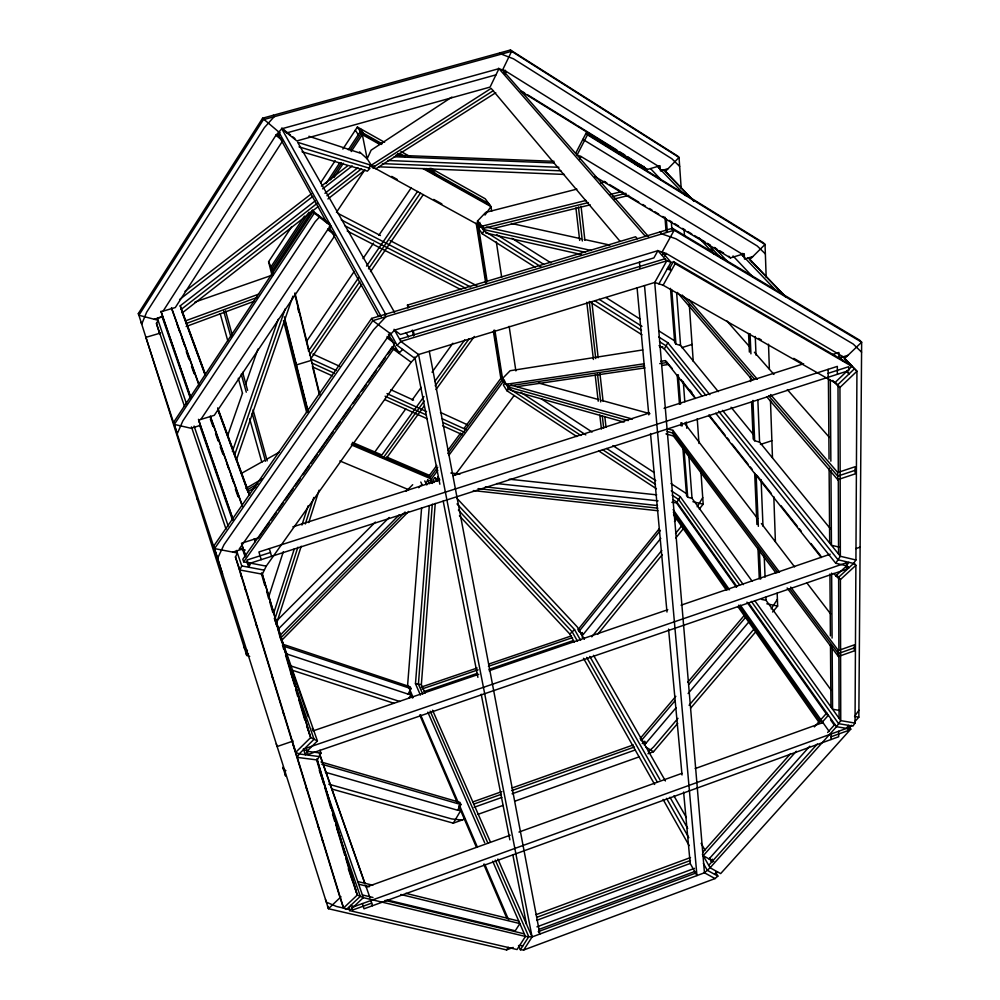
<?xml version="1.0" encoding="UTF-8"?>
<svg xmlns="http://www.w3.org/2000/svg" width="1000" height="1000" viewBox="0 0 1000 1000"><rect width="100%" height="100%" fill="white"/><g stroke="black" fill="none" stroke-linecap="round" stroke-linejoin="round"><path stroke-width="1.5" d="M751.338 601.362L838.625 723.662L852.913 726.1L855.037 723.088L855.888 565.325L853.95 562.938M836.162 575.288L838.1 577.725L853.6 563.45L855.925 559.987L856.938 371.225L846.15 359.963M854.675 721.812L858.838 717.188L861.65 342.2L859.663 340.188L672.4 228.25L371.613 318.412L213.738 546.038L328.425 908.725L506.562 949.912L513.2 947.438M420.425 695.1L415.475 683.737L429.275 506.1M432.3 504.2L418.413 684.2L422.762 694.137M425.087 693.175L421.35 684.663L435.238 503.438M421.613 507.8L407.65 684.663L413.188 697.575M274.713 619.612L297.863 547.238M305.3 523.987L313.788 497.45M276.4 623.987L301.212 546.225M308.75 522.575L319.075 490.238M273.525 613.675L294.337 548.787M301.938 525.075L308.113 505.812M268.587 597.25L283.312 551.7M234.713 454.787L285.175 308.913M236.588 459.475L292.925 296.137M232.375 451.438L278.225 319.3M227.6 435.775L242.488 393.2M245.575 384.387L257.9 349.125M217.638 558.288L223.988 544.712L373.612 329.725L385.962 316.712L384.725 314.488M303.75 749.425L307.125 751.1L317.425 740.962L310.688 737.562L262.337 574.188L239.838 569.975L241.775 565.925L236.5 550.438M250.712 563.188L248.762 567.238L246.725 561.337M658.35 166.275L506.175 71.413L498.963 68.65L490.075 87.088L296.863 140.925L281.75 128.787L275.925 135.287L163.1 311.125M502.575 70.037L511.613 51.312L510.425 50L262.575 118.212L138.35 313.538L246.75 655.438L249.7 656.4M503.675 72.838L505 70.075M262.337 574.188L266.238 566.138L411.163 362.238L418.562 354.538L654.725 282.475L663.125 285.212L834.862 382.713L839.95 387.45L840.35 556.275L835.725 563.25L715.75 413.25M504.837 74.175L506.175 71.413M478.612 228.538L480.15 225.438L483.9 230.7L540.862 266.7M535.35 267.35L482.337 233.812L483.9 230.7M575.625 153.412L586.038 133.212L763.4 242.787L765.037 244.45L766.175 277.262M586.038 133.212L587.487 134.812L577.062 155.05L580.938 156.45L742.425 254.25M579.625 159.012L580.938 156.45M425.712 483.862L427.675 480.1L430.487 480.75L431.75 483.175M837.5 575.913L840.413 579.575L840.75 720.625L836.513 726.7L710.088 867.775L704.45 872.788L532.087 936.938L525.438 936.438L363.312 897.65L357.3 895.025L317.325 759.975L297.337 757.4L299.15 753.95L314.062 739.262L290.587 672.138M507 390.8L508.475 388.025L504.862 382.312L503.4 385.075L507 390.8L576.788 436.55M317.325 759.975L320.988 753.112L319.962 750.188M286.25 653.8L408.038 694.1L411.025 688.662L410.225 686.8L282.725 644.175M408.975 698.162L410.962 694.55L408.038 694.1M839.837 358.3L842.087 356.15L666.25 253.487L657.9 250.675L653.9 257.9L400.462 334.55L394.55 330.138L387.188 337.863L239.275 548.95L245.238 550.1M662.075 252.087L674.188 230.225L672.4 228.25M662.487 255.087L663.825 252.688M664.762 256.163L666.25 253.487M658.925 283.85L670.987 262.25L661.838 251.812M669.625 268.325L673.388 261.6L849.925 364.338L851.912 366.4L834.862 382.713L832.763 380.438M663.125 285.212L675.188 263.65L673.388 261.6M702.175 396.262L664.312 348.938L667.862 342.725L658.8 337M325.387 772.25L457.6 810.225L460.925 804.575L459.988 802.4L321 761.95M332.05 789.087L453.275 823.162L460.712 810.6L457.6 810.225M736.925 586.6L676.95 502.212L680.275 496.7L671.237 490.788M697.175 506.763L702.725 497.638M514.862 931.425L519.85 923.587L400.838 894.5M159.775 334.188L156.55 323.8L158.038 320.25L138.912 315.25L263.375 119.675L511.613 51.312L679.038 157.438L681.175 188.075M506.562 949.912L508.237 947.275M715.537 872.025L717.862 876.087L715.062 878.575L523.688 950L520.363 949.762L528.763 936.688L495.3 860.1M282.75 140.725L175.312 307.55L161.213 311.675M523.688 950L532.087 936.938L418.562 354.538L400.875 341.45L394.062 329.288M771.162 608.888L777.4 599.312M272.013 275.3L268.587 261.737L291.637 226.762M320.675 182.725L335.188 160.712M342.875 149.062L357.4 127.037L384.6 142.312M304.5 216.112L270.988 266.837L272.512 272.875M325.988 183.612L339.8 162.7M348.325 149.8L360.35 131.588L381.962 143.7M309.075 212.175L271.8 268.55L272.938 273.05M330.45 179.85L341.6 162.975M350.188 150L361.337 133.125L381.55 144.438M273.363 273.263L272.613 270.262L312.512 209.963M333.95 177.55L343.413 163.25M351.163 151.55L362.337 134.65L357.4 127.037M318.412 215.3L319.4 217.113L315.2 221.688L182.825 420.975L177.25 433.713L173.625 422.325L313.312 211.363L330 224.262M334.237 236.588L214.288 415.325L198.787 420.05L200.413 425.387L191.025 428.263L174.312 424.412L314.288 213.162L313.312 211.363M336.45 212.35L364.888 169.75M200.863 419.425L327.738 229.613L331 226.075L314.288 213.162M848.812 562.312L846.5 565.788L835.725 563.25M306.762 341.087L354.225 271.45M363.013 258.562L373.562 243.088M378.825 235.35L411.35 187.638M308.45 351.087L358.612 277.7M366.538 266.112L417.575 191.45M309.587 354.975L359.738 281.712M368.537 268.863L420.45 193.025M361.737 284.438L310.712 358.862L336.138 370.438M370.538 271.6L423.312 194.6M291.275 738.863L235.463 557.025L237.362 552.987L214.575 548.6L372.825 320.65L674.188 230.225L861.65 342.2L844.6 358.55L847.1 360.95M399.263 352.137L392.175 346.938L242.812 559.25L243.713 561.85L266.238 566.138M858.888 710.275L854.55 716.438L858.838 717.188M846.388 728.375L848.512 725.35M479.888 222.362L478.175 224.788L487.163 281.525M485 215.087L490.975 206.6L485.225 198.787L430.838 168.263M269.225 522.65L258.575 537.8L241.5 543.25L243.175 548.812L232.838 552.125M271 520.125L276.337 512.55M278.113 510.025L283.438 502.45M285.212 499.925L293.212 488.562M294.988 486.037L300.312 478.475M302.987 474.688L309.2 465.85M310.975 463.325L317.2 454.487M318.975 451.962L324.3 444.387M325.188 443.125L333.263 431.65M335.05 429.1L340.438 421.463M342.225 418.913L350.3 407.438M352.987 403.612L359.263 394.7M361.962 390.875L366.438 384.5M368.237 381.95L376.3 370.475M379 366.662L385.275 357.738M387.962 353.913L394.237 344.988M243.713 561.85L393.438 349.237L392.175 346.938M374.062 453.05L405.775 408.862M412.125 400.025L421.175 387.4M432.05 372.25L452.9 343.212M380.425 457L423.938 396.575M434.812 381.463L464.738 339.913M383.15 458.013L424.25 401.012M435.2 385.812L468.988 338.95M385.788 459.15L424.137 406.025M436 389.575L474.35 336.45M432.262 483.45L429.462 475.375L436.788 465.425M447.775 450.5L460.588 433.088M464.25 428.113L500.85 378.363L493.4 331.463M437.762 467.25L430.425 477.212L351.85 443.6M447.837 453.55L501.938 380.087L494.012 330.125M437.812 470.325L431.375 479.05L351.287 444.837M448.837 455.363L503.038 381.812L494.888 330.3M455.3 474.8L514.125 395.55M659.262 528.725L577.987 629.688L578.987 631.438L583.375 634.275L660.8 538.362M578.987 631.438L660.4 530.388M674.475 521.438L676.425 519.012M591.788 636.85L661.775 550.462M675.537 533.462L682.425 524.975M597.638 634.35L662.138 554.825M675.825 537.95L683.637 528.312M699.275 509.038L703.188 504.212L700.9 471.325M675.837 696.312L640.188 738.475L641.35 740.525L645.913 743.275L676.05 707.75M687.725 682.262L744.963 614.575M641.35 740.525L675.088 700.662M688.975 684.25L746.312 616.512M688.112 693.538L749.388 621.3M677.987 718.337L653.688 746.888L648.35 751.812M689.087 705.3L754.963 627.925M647.975 753.713L653.5 751.737L677.725 723.325M690.837 707.925L756.45 630.962M772.6 612.013L777.638 606.087L777.188 593.1M702.9 852.15L790.638 753.587M814.375 726.912L826.762 713M796.312 751.237L703.225 855.7L713.763 861.575M821.137 723.388L828.375 715.263M709.05 858.95L809.8 746.2M708.713 865.35L817.288 744.038M827.638 732.487L834.875 724.4M326.887 222.787L278.125 134.512L280.062 132.363M849.475 727.6L851.55 725.288M849.137 726.825L850.788 729.112L720.675 873.6L710.088 867.775L702.375 854.212M368.713 168L371.275 165.225L491.15 88.375L620.013 241.287M588.375 202.575L483.537 228.363L477.438 221.125L485.737 212.375L576.862 189.112M414.862 358.387L397.163 345.35L400.875 341.45L666.775 260.837L670.987 262.25M402.663 349.4L398.95 353.275L388.45 334.263M248.475 653.7L246.75 655.438L246.137 653.512M281.225 640.8L408.663 511.45M438.688 480.238L435.037 477.75L432.8 480.012L434.075 482.438M433 482.65L434.475 481.15M280.462 638.263L405.062 512.025M279.713 635.712L399.038 515.037M278.3 629.087L389.15 517.5M418.713 487.738L422 484.438L420.775 482.038M275.963 621.575L375.363 522.075M406.1 491.312L412.688 484.712M319.15 756.55L299.15 753.95L295.763 752.275L310.688 737.562L306.625 725.888M574.4 642.15L569.85 634.075L574.538 629.6L457.013 503.913M835.713 382.912L839.95 387.45L856.938 371.225L854.425 368.812L837.412 385.087L835.3 382.812M580.812 634L582.362 632.513M581.825 635.75L583.375 634.275M341 896.787L328.425 908.725L327.562 906.025M350.775 905.888L348.675 907.887L349.588 910.6L517.038 949.538L525.438 936.438L492.7 861.2M349.588 910.6L363.312 897.65L319.3 770.45M642.2 743.587L644.737 741.237L645.913 743.275L644.212 744.85M833.85 573.425L835.788 575.875L846.5 566L848.8 567.875L846.862 565.475M710.55 860.837L712.4 859.188M714.6 874.3L717.412 871.812M204.862 374.312L182.325 312.838L318.1 206.637M327.912 198.962L363.5 171.137M205.4 375.087L181.287 309.325L317.325 203.25M326.912 195.763L361.587 168.738M181.287 309.325L180.238 305.812L315.175 200.9M324.938 193.312L357.887 167.7M179.587 299.525L312.75 196.488M322.625 188.85L352.238 165.938M185.012 291.325L311.512 193.713M321.4 186.088L347.375 166.05M451.85 97.1L371.125 150.162L367.175 158.787L359.55 151.888M370.975 165.012L372.625 167.6L493.462 90.562M495.763 92.725L375.95 168.713L372.625 167.6M248.062 491.575L256.012 486.925M247.138 489.913L257.913 483.625M245.863 488.438L262.025 479.062M241.625 473.275L264.45 460.5M267.125 459L279.35 452.163M186.125 326.512L254.325 301.212M537.038 917.25L690.438 860.462M536.7 920.325L690.312 863.4M536.962 926.838L694.475 868.363M538.612 929.538L695.05 871.413M538.25 931.637L695.788 873.062M536.062 914.675L690.512 857.55M186 323.612L257.162 297.438M186.062 320.637L258.612 294.175M371.688 903.125L352.688 910.013L351.9 907.4L848.138 727.825L848.138 730.575L831.012 736.775M366.238 887.087L510.138 835.238M518.95 832.062L681.95 773.35M695.163 768.587L822.925 722.562M472.663 801.988L501.875 791.612M512.1 787.975L633.337 744.925M473.612 804.163L501.4 794.275M511.637 790.638L634.487 746.975M474.062 807.312L501.85 797.425M512.087 793.787L634.975 750.062M453.275 823.162L464.85 819.038M478.05 814.325L502.975 805.438M514.712 801.25L639.35 756.787M854.312 647.875L838.375 653.512L789.85 588.775M838.388 656.5L854.3 650.875L854.325 644.875L838.363 650.512L838.388 656.5L787.125 587.975M161.575 316.712L157.338 318.2L186.637 404.162M194.925 302.075L273 274.875M293.188 741.038L277.15 746.525L276.288 743.863M855.888 548.6L860.113 547.15M421.213 687.1L477.2 668.012M488.988 663.988L571.5 635.862M422.025 688.95L478.088 669.825M488.413 666.3L572.5 637.625M424.188 691.488L477.175 673.4M488.95 669.375L572.825 640.725M313.475 730.75L478.825 674.262M489.162 670.738L667.8 609.7M681.087 605.163L830.2 554.212M770.537 394.538L837.725 472.525L855.188 466.712L855.163 473.888L837.75 479.688L766.688 396.725M855.175 470.3L837.738 476.112L768.612 395.65M760.425 444.45L771.875 440.712M848 355.288L838.925 358.188L838.913 352.488L832.562 354.513M270.462 552.487L247.125 559.987L248.287 563.825L848.725 370.65L848.725 366.7L828.162 373.312M292.863 526.85L439.862 479.913M453.225 475.637L649.212 413.05M664.062 408.312L803.637 363.75M681.75 347.65L692.062 344.425M752.837 256.575L744.5 259.113L744.262 253.688L730.45 257.9L594.963 176.588M394.55 330.138L657.9 250.675M399.6 339.162L664.987 258.788M408.038 308.038L407.463 305.1L635.612 236.762L637.325 238.762M160.613 333.013L145.912 337.35L222.55 573.913M520.6 91.088L647.337 169.488L660.037 165.775L660.438 170.912L668.1 168.663M154.238 319.262L162.775 316.762L161.012 311.238M281.75 128.787L498.963 68.65M495.975 74.85L286.85 132.875L286.012 131.4M600.75 183.025L605.225 181.875M660.938 170.512L663.775 169.788L693.612 200.938M481.175 226.375L586.013 200.438M610.062 194.488L622.112 191.5M612.425 196.663L625.988 193.325M493.263 228.525L590.2 204.838M614.025 199.025L628.825 195.4M642.738 349.938L510.15 370.725L502.375 378.638L504.538 380.288M659.7 347.287L662.788 346.8M501.463 377.2L505.988 384.338L643.95 363.8M660.713 361.3L665.275 360.625L672.275 368.562M644.587 365.838L508.162 385.988L505.988 384.338M659.75 363.6L667.45 362.463M517.612 386.575L645 367.9M661.912 365.425L668.062 364.525M395.863 155.225L554.05 161.312M634.7 164.412L640.913 164.65M394.212 156.738L554.062 162.95M637.8 166.2L644 166.438M387.938 160.5L558.888 167.288M382.375 163.625L560.913 170.837M378.725 166.812L564.412 174.45M519.625 945.5L522.95 945.738M450.838 473.013L460.062 474M509.288 479.212L656.725 494.85M496.763 483.55L658.05 500.85M671.85 502.325L676.462 502.825L736.388 587.225M485.325 486.912L657.5 505.55M478.075 488.612L657.712 508.15M473.338 490.588L657.95 510.75M461.912 820.088L451.538 818.9L328.775 784.188M320.988 753.112L307.188 751.3L305.363 754.762L303.363 748.875M415.475 683.737L421.35 684.663M850.788 729.112L836.513 726.7L748.575 602.987M855.037 723.088L840.75 720.625L755 600.975M839.688 710.462L832.575 709.212L832.138 645.8M241.775 565.925L264.275 570.175M766.838 603.787L777.638 606.087M761.5 599.375L766.012 600.337L765.888 597.25M511.438 223.45L581.163 238.775M584.2 239.438L609.963 245.1M486.262 227.087L591.163 250.487M585.438 252.338L483.713 229.525L479.975 224.262L480.462 227.375M485.712 232.987L581.25 254.513M350.075 909.613L336.413 906.438L326.35 902.163L325.487 899.463M855.925 559.987L840.35 556.275L722.513 410.375M387.025 899.938L515.262 930.8M362.375 894.938L372.962 897.487M385.075 900.387L524.312 933.85M839.9 547.288L831.45 545.25L830.938 470.5M358.65 884.188L369.2 886.775M682.825 447.575L686.55 495.625L687.725 497.262L692.025 498.325L688.763 454.738M692.938 501.7L703.188 504.212M357.738 881.525L372.775 885.225M405.887 893.35L518.737 921.05M751.55 401.725L753.175 438.938L754.663 440.763L759.575 442.113L757.862 400.175M538.462 382.987L598.713 399.588M601.725 400.412L649.925 413.688M510.9 385.138L632.463 419.062M666.975 428.688L672.975 430.363L779.5 572.15M628.237 420.588L508.312 387.013L506.875 384.725M667.212 431.5L673.213 433.188L777.725 572.6M510.238 390.138L624.025 422.113M665.95 433.888L673.438 435.988L775.95 573.025M321.775 764.2L460.925 804.575M302.038 151.775L367.362 171.137L369.913 168.375L299.025 146.838M670.487 288.375L674.688 342.537L675.938 344.075L680.575 345.487L676.637 292.875M374.613 166.337L297.663 142.312L394.625 312.525M278.125 134.512L279.713 135M290.925 669.8L393.988 703.288M290.462 665.8L399.613 701.438M308.9 136.275L360.375 153.188M667.237 268.95L671.438 270.35L668.4 266.85M283.387 646.075L411.025 688.662M339.862 460.938L408.6 489.688M352.413 442.362L380.95 454.588M386.662 457.038L429.462 475.375M350.812 905.312L353.825 906.6M312.587 366.925L332.375 375.875M384.65 399.525L427.025 418.7M442.575 425.725L462.35 434.675M386.987 393.6L426.538 411.6M442.062 418.675L466.075 429.613M311.65 362.9L334.25 373.162M385.1 396.238L426.075 414.837M443.025 422.525L464.212 432.137M312.913 354.062L339.837 366.388M390.863 389.738L413.537 400.112M440.462 412.438L467.388 424.762M285.912 770.65L283.575 769.525L282.85 767.25L285.65 776.038L284.913 773.763M505.65 383.075L503.038 381.812L500.85 378.363M347.2 230.987L460.975 289.637M341.275 219.887L470.662 287.038M345.037 225.863L465.737 288.288M337.638 213.238L380.425 235.512M390.075 240.55L477.013 285.837M247.463 650.487L244.725 649.038L244.1 647.113M715.062 878.575L704.45 872.788L654.725 282.475L666.775 260.837L657.65 250.4M391.725 176.4L397.137 179.363M433.713 199.425L441.838 203.888M369.7 165.338L478.175 224.788L477.05 223.2L486.525 282.938M717.862 876.087L707.275 870.288L703.425 863.5M399.375 153.45L404.925 156.562M426.287 168.525L488.663 203.463M397.725 153.475L401.763 155.738M424.663 168.562L489.825 205.025M379.875 144.462L362.337 134.65L367.137 158.6M397.413 154.275L400.112 155.775M423.05 168.6L490.975 206.6L491.675 211.2M400.913 151.463L410.438 156.812M758.625 338.4L761.325 339.938M793.75 358.363L801.85 362.962M675.188 263.65L851.912 366.4M604.163 181.325L606.825 182.925M609.487 184.525L620.125 190.912M622.788 192.512L626.775 194.9M629.438 196.5L638.75 202.1M642.738 204.488L645.4 206.088M649.388 208.487L652.05 210.087M654.712 211.688L658.688 214.075M662.663 216.45L665.312 218.05M669.275 220.438L671.925 222.025M674.575 223.612L678.55 226M682.525 228.388L685.175 229.975M687.812 231.562L691.787 233.95M694.438 235.538L705.025 241.9M707.675 243.5L710.325 245.087M714.3 247.475L716.95 249.062M719.6 250.65L723.575 253.038M645.725 747.05L653.5 751.737M587.487 134.812L765.037 244.45L749.8 259.587L752.225 261.925M522.038 91.363L524.663 92.987M527.3 94.612L575.938 124.712M577.263 125.538L616.938 150.087M619.575 151.725L624.862 155M627.513 156.637L647.337 169.488M511.863 238.25L551 262.913M605.95 297.55L640.188 319.137M658.625 330.75L675.35 341.3M496.613 234.613L543.913 264.475M599.113 299.325L641.963 326.375M594.925 300.863L641.513 330.3M659.5 341.675L666.087 345.838L706 395.487M510.425 50L677.688 156.062L679.038 157.438L665.375 171.462L667.712 173.725M641.95 334.787L589.288 301.475L595.75 358.575M659.05 345.613L664.312 348.938M582.175 637.225L584.438 638.688M541.225 398.775L592.112 432.025M612.913 445.613L654.25 472.612M671.038 483.575L685.987 493.35M520.8 392.35L585.812 434.888M606.613 448.5L655.763 480.662M508.475 388.025L580.913 435.475M602.487 449.6L655.512 484.338M672.163 495.238L678.612 499.462L739.65 585M598.675 450.9L656.438 488.775M673.1 499.7L676.95 502.212M393.438 349.237L411.163 362.238M387.088 336.45L392.762 340.637M387.188 337.863L394.738 343.425M390.863 334L372.825 320.65L371.613 318.412M327.962 228.738L332.875 232.525M327.738 229.613L335.1 235.287M276.25 134.713L280.788 138.338M275.925 135.287L281.613 139.812M835.788 575.875L840.413 579.575L855.888 565.325L853.6 563.45L838.037 559.763L718.637 411.213M278.837 132.037L262.575 118.212M281.95 128.138L285 130.588M287.125 132.3L290.462 134.975M292.688 136.762L294.913 138.55M477.438 221.125L483.537 228.363M846.625 371.463L849.163 373.862L847.013 371.6M861.575 352.163L853.238 344.05L675.85 238.75L661.85 233.938L660.075 231.95M765.362 253.912L757.275 246.012L582.863 139.375M679.663 166.4L671.888 158.775L513.488 58.825L501.388 54.125L500.213 52.812M667.175 173.162L693.85 201M751.513 261.175L784.638 295.75M748.012 257.725L785.413 296.775M842.562 356.438L854.425 368.812M657.487 166.363L685.375 195.575M741.25 254.112L775.713 290.212M839.062 356.575L843.363 361.075M650.763 168.85L661.3 180M733.025 255.938L753.1 277.2M728.863 256.225L730.45 257.9M456.637 498.013L577.288 626.962L584.237 639.1M714.5 247.625L728.238 262.35M458.375 510.05L572.188 631.838L577.513 641.237M459.4 515.812L569.85 634.075M707.312 243.4L721.038 258.15M710.688 248.975L712.788 251.225M699.1 238L713.863 253.925M726.625 320.675L749.25 346.375M754.4 352.225L773.938 374.412M787.312 389.6L829.475 437.5M502.188 69.588L648.625 236.725M498.575 68.213L645.5 236.475M689.087 300.025L757.3 379.188M682.2 295.062L754.375 379.075M677.35 292.438L752.475 380.138M680.05 344.837L718.3 391.637M731.05 407.238L753.487 434.675M759.338 441.825L830.55 528.95M667.862 342.725L709.85 394.7M689.938 389.925L691.875 392.362M680.987 379.538L694.525 396.625M709.038 414.925L725.4 435.562M727.312 437.975L729.225 440.387M732.1 444.012L748.375 464.55M750.288 466.962L752.2 469.375M756.988 475.412L771.35 493.525M781 505.688L797.45 526.45M799.388 528.888L801.325 531.337M811 543.538L820.675 555.75M665.275 360.625L695.238 398.438M708.763 415.513L821.275 557.55M684.575 423.237L757.6 518.575M761.388 523.538L794.587 566.875M806.912 582.962L830.625 613.925M790.713 587.075L838.363 650.512M691.513 497.612L752.125 581.188M765.738 599.95L831.3 690.362M680.275 496.7L743.288 584.637M746.975 602.137L826.95 714.775M830.55 719.837L834.163 724.938M477.663 227.2L482.337 233.812M673.1 509.588L729.513 589.775M740.263 605.062L829.225 731.513M673.325 512.2L727.875 589.888M738.625 605.2L820.4 721.663M432 168.912L436.512 175.35L430.775 172.138L428.537 168.925M673.55 514.812L726.25 590M737.875 606.587L819.375 722.887M429.9 168.388L433.65 173.75M360.425 128.737L363.387 133.3M355.337 130.162L358.275 134.725M366.35 157.487L371.275 165.225M407.463 305.1L408.75 307.288M593.513 655.3L665.413 780.95M673.95 795.863L686.375 817.562M701.112 843.325L705 850.113M709.65 858.25L711.988 862.312M406.213 332.863L408.525 336.925M574.538 629.6L580.638 640.325M589.8 656.425L659.925 779.638M669.963 797.262L687.712 828.45M586.65 657.362L657.288 782.05M666.513 798.337L688.812 837.7M583.5 658.288L654.65 784.463M663.075 799.412L689.125 845.612M281.537 128.387L385.737 314.413M273.325 115.25L274.137 116.713L264.35 127.65L146.65 312.188L141.725 324.113L141.163 322.388M278.612 131.637L381.362 316.875M390.387 333.15L397.163 345.35M329.137 226.875L378.7 316.6M437.8 476.763L439.2 479.425M437.6 477.95L439 480.613M435.037 477.75L436.938 481.388M427.675 480.1L429.562 483.738M424.738 480.925L426.8 484.938M268.587 261.737L272.613 270.262M310.575 358.562L311.413 360.363L296.45 364.888L294.812 361.287M538.6 931.2L539.862 934.038L429.288 351.275M432.55 710.2L490.412 842.013M497.887 859.013L532.087 936.938M430.2 711.162L487.863 843.088M427.837 712.138L484.663 842.75M420.575 714.775L458.525 803.175M459.75 806.012L477.375 847.087M484.725 864.188L508.6 919.825M410 692.312L412.438 697.987M419.738 715.013L457.463 803.025M458.688 805.875L476.35 847.1M483.688 864.188L506.912 918.388M518.538 945.487L520.363 949.762M180.238 305.812L205.4 374.375M217.7 407.9L249.688 495.062M217.712 408.663L249.2 494.513M217.712 409.4L237 462.013M237.537 463.475L248.175 492.5M171.475 307.65L199.4 385.65M210.287 416.075L242.638 506.488M254.188 538.763L255.25 541.7M172.013 309.713L199.312 386.025M210.338 416.85L242.262 506.087M176.7 323.35L179.812 332.05M181.875 337.85L184.638 345.55M186.537 350.887L189.65 359.575M191.725 365.375L194.838 374.075M210.912 419.05L213.512 426.337M215.6 432.15L218.775 441.037M220.787 446.675L223.487 454.212M226.625 463L228.725 468.862M230.7 474.375L233.85 483.2M235.525 487.9L238.675 496.688M186.287 351.7L188.9 359.038M191.513 366.362L194.137 373.688M210.325 419.062L212.938 426.362M215.55 433.675L218.15 440.975M220.238 446.825L222.85 454.125M235.4 489.275L238.025 496.625M274.35 618.488L317.425 740.962M279.425 634.763L287.113 656.675M287.625 658.125L289.163 662.513M292.25 671.287L308.15 716.587M312.262 728.275L313.288 731.2M319.637 754L364.762 882.862M365.788 885.8L370 897.825M319.387 753.688L365 884.013M161.062 311.65L191.05 398.175M198.7 420.25L232.862 518.812M242.537 546.75L245.6 555.575M162.65 316.613L190.625 397.388M199.825 423.925L232.987 519.663M243.188 549.1L245.738 556.462M162.05 316.537L190.5 398.787M199.537 424.913L232.438 520.037M242.138 548.062L245.2 556.912M336.662 827.688L360.312 896.338L346.575 909.325L343.55 908.037L339.15 894.775M348.288 868.725L357.3 895.025L343.55 908.037L296.438 754.7M194.1 426.062L228.175 526.013M156.35 323.2L184.513 406.425M191.438 426.912L226.025 529.15M235.4 556.85L239.838 569.975M290.837 737.537L297.337 757.4M138.35 313.538L138.912 315.25M173.625 422.325L174.312 424.412M213.738 546.038L214.575 548.6M196.688 497.55L197.288 499.412M238.962 567.362L295.763 752.275M292.85 743.988L339.062 894.5M240.538 573.837L241.45 576.812M244.65 587.238L245.575 590.225M255.637 622.987L256.55 625.975M271.637 675.138L272.55 678.112M282.613 710.888L283.538 713.863M305.688 786.025L306.6 789.013M317.587 824.762L318.5 827.75M321.7 838.175L322.612 841.15M198.475 419.312L199.288 421.975M181.625 310.5L182.325 312.838M261.85 573.088L309.762 734.875M316.837 758.775L356.375 892.312M261.3 573.212L264.8 585.562M266.6 591.1L268.775 598.962M269.688 601.538L272.762 612.375M274.55 617.938L276.737 625.775M277.638 628.375L280.738 638.8M282.462 645.125L283.775 649.538M285.562 655.088L294.725 685.987M295.587 688.925L297.725 696.6M298.65 699.225L304.75 719.825M316.675 760.05L323.738 783.913M324.625 786.888L330.788 808.1M332.55 814.062L334.738 821.425M335.65 824.087L344.787 855.312M345.7 857.987L352.25 880.088M261.188 559.675L258.925 551.962L837.337 366.388L837.375 374.312M362.45 903.575L363.988 908.812L838.675 736.75L838.65 731.263M269.337 548.625L271.575 556.337M370.938 900.512L372.45 905.75M220.212 313.762L227.775 340.775M238.3 378.275L242.5 393.275M249.65 418.787L261.85 462.287M225.538 310.8L232.2 334.812M242.613 372.325L247.613 390.337M253.038 409.837L267.2 460.863M223.7 311.112L230.812 336.637M241.262 374.175L246.275 392.188M252.125 413.212L265.512 461.25M285.038 321.062L307.725 411.075M284.6 320.8L307.675 412.25M283.45 320.538L306.688 412.512M284.337 316.825L308.163 411.413M294.925 292.95L319.887 395M294.825 294.212L308.738 351.087M312.413 366.087L319.037 393.188M297.65 307.438L298.75 311.925M414.825 357L439.862 484.212M443.188 501.075L477.887 677.35M481.2 694.2L509.862 839.812M512.888 855.138L526.462 924.112M413.35 330.838L414.212 335.262M412.35 330.1L413.5 335.975M476.163 223.137L485.662 282.825M504.7 381.3L505.125 384M483.225 226.4L484.038 231.612M507.9 384.3L508.738 389.712M496.325 241.887L501.675 277.175M509.125 326.325L515.887 370.938M578.438 206.95L582.325 240.987M597.513 374.05L600.7 401.9M602.288 415.825L603.7 428.2M575.925 207.938L579.675 240.413M586.8 302.262L593.4 359.462M595.175 374.925L598.212 401.213M599.812 415.125L601.425 429.05M581.038 206.225L584.888 240.238M591.875 302.087L598.162 357.762M599.913 373.225L603.062 401.05M604.812 416.512L606.025 427.337M637.062 287.65L648.8 414.913M650.512 433.537L666.988 612.025M668.562 629.1L682.025 774.987M683.6 792.062L690.188 863.45L696.95 875.575L644.513 285.6M639.425 262.038L639.987 268.238M672.975 430.363L673.438 435.988M664.975 217.2L666.05 231.125M677.175 374.738L679.463 404.188M680.9 422.775L681.137 425.875M658.812 165.675L659.013 168.238M666.287 218.637L667.237 231.025M671.775 289.875L675.938 344.075M678.3 374.75L680.562 404.212M682 422.825L682.237 425.925M684.025 449.188L687.725 497.262M671.312 221.688L671.888 229.425M683.288 381.562L684.8 401.8M686.312 422.038L686.775 428.263M684.087 229.862L684.513 236.062M689.262 304.175L693.25 361.438M697.237 418.7L698.962 443.462M748.562 333.488L749.375 352.1M750.462 376.912L750.662 381.562M754.675 473.175L756.912 524.438M757.938 547.737L759.287 578.812M742.725 253.375L742.837 256.075M750.062 333.675L750.925 353.85M752.925 400.412L754.663 440.763M756.137 475.025L758.35 526.325M759.35 549.637L760.625 579.163M755.263 336.488L756.025 355.125M761.1 479.738L762.987 526.125M764.188 555.5L765.075 577.15M768.512 344.2L769.375 369.1M770.462 400.238L772.475 457.812M773.825 496.688L775.4 541.775M830.312 380.175L830.863 461.15M831.637 573.112L832.087 638.075M828.4 378.125L829.038 459.038M829.1 468.375L829.688 543.062M829.925 574.012L830.4 635.85M830.475 645.125L830.95 706.95M828.138 369.35L828.2 377.262M830.987 734.038L831.038 739.513M837.725 472.525L837.75 479.688M838 385.363L838.288 471.275M838.312 479.075L838.562 554.05M838.637 577.337L838.875 648.612M838.9 654.812L839.1 718.325M846.5 562.725L846.5 569.263L308.137 754.438L306.25 748.15L846.5 562.725"/></g></svg>
